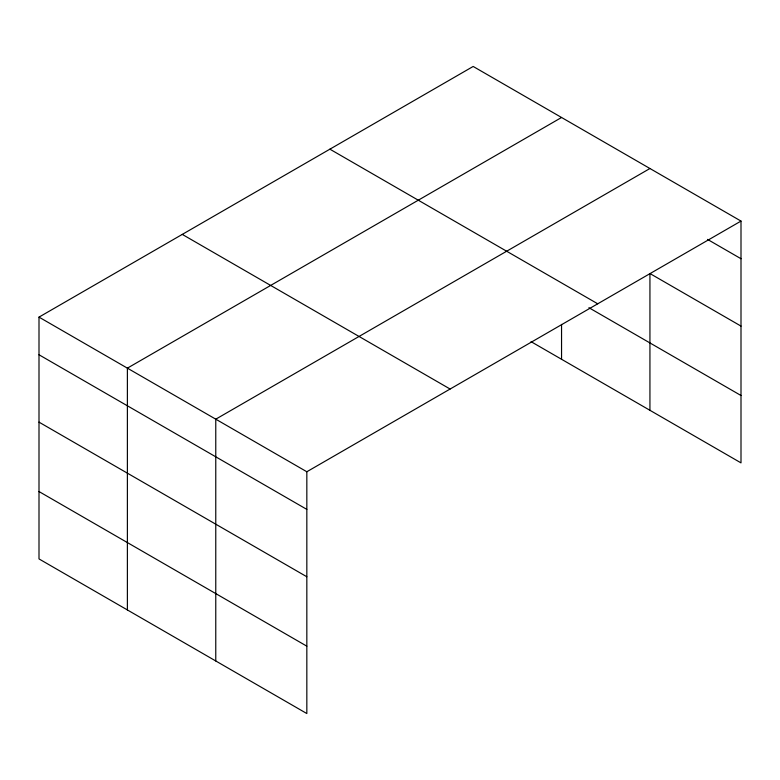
<?xml version="1.0" encoding="UTF-8"?>
<svg xmlns="http://www.w3.org/2000/svg" width="780" height="780" viewBox="0 0 780 780"><rect width="100%" height="100%" fill="white"/><g stroke="black" fill="none" stroke-linecap="round" stroke-linejoin="round"><path stroke-width="1.17" d="M39 317.119L306.832 471.754L306.832 713.544L39 558.919L39 317.119L473.168 66.456L741 221.081L741 462.881L531.043 341.659M561.551 117.487L127.384 368.15L127.384 609.941M649.935 168.509L215.768 419.182L215.768 660.972M306.832 471.754L741 221.081M707.509 239.392L741 258.726M741 326.098L649.935 273.526L649.935 410.299M329.891 149.175L597.724 303.8M588.91 307.7L741 395.509M182.276 234.4L450.109 389.035M39 354.764L306.832 509.389M39 422.136L306.832 576.761M39 491.546L306.832 646.172M561.551 324.392L561.551 359.278"/></g></svg>
